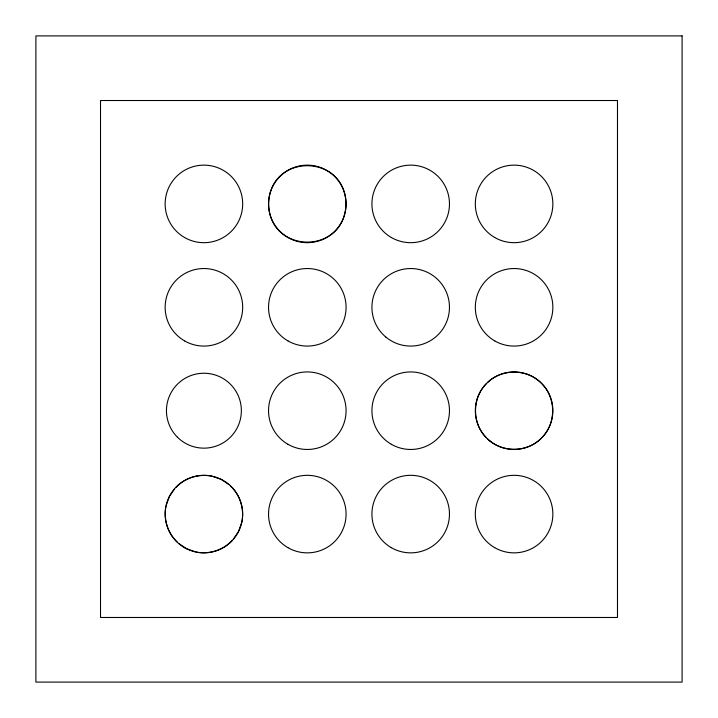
<?xml version="1.0" encoding="UTF-8"?>
<svg xmlns="http://www.w3.org/2000/svg" width="718" height="718" viewBox="0 0 718 718"><rect width="100%" height="100%" fill="white"/><g stroke="black" fill="none" stroke-linecap="round" stroke-linejoin="round"><path stroke-width="1.08" d="M165.975 506.064C163.417 519.042 167.599 533.106 177.319 542.135M241.849 522.112C244.407 509.134 240.225 495.07 230.505 486.041M166.325 505.086L169.349 496.524L174.501 489.003M241.499 523.09L238.475 531.652L233.323 539.173M175.865 487.495C184.894 477.775 198.958 473.593 211.936 476.151M231.959 540.681C222.93 550.401 208.866 554.583 195.888 552.025M486.212 383.879C472.04 398.068 471.941 423.126 486.095 437.37M541.964 437.513C556.136 423.324 556.235 398.266 542.081 384.022M487.414 382.703C501.658 368.549 526.716 368.648 540.905 382.82M540.762 438.689C526.518 452.843 501.46 452.744 487.271 438.572M212.914 476.501L221.476 479.525L228.997 484.677M194.91 551.675L186.348 548.651L178.827 543.499M268.622 203.212C268.604 254.118 344.173 255.482 345.986 204.612C346.004 153.706 270.435 152.342 268.622 203.212M682.1 35.9L35.9 35.9L35.9 682.1L682.1 682.1L682.1 35.9M617.48 100.52L100.52 100.52L100.52 617.48L617.48 617.48L617.48 100.52M177.427 437.181A37.453 37.453 0 0 0 240.09 420.389A37.453 37.453 0 0 0 194.219 374.518A37.453 37.453 0 0 0 177.427 437.181M494.702 547.663A38.772 38.772 0 0 0 552.86 514.088A38.772 38.772 0 0 0 494.702 480.513A38.772 38.772 0 0 0 494.702 547.663M184.526 547.663A38.772 38.772 0 0 0 242.684 514.088A38.772 38.772 0 0 0 184.526 480.513A38.772 38.772 0 0 0 184.526 547.663M391.31 444.271A38.772 38.772 0 0 0 449.468 410.696A38.772 38.772 0 0 0 391.31 377.121A38.772 38.772 0 0 0 391.31 444.271M287.918 547.663A38.772 38.772 0 0 0 346.076 514.088A38.772 38.772 0 0 0 287.918 480.513A38.772 38.772 0 0 0 287.918 547.663M287.918 237.487A38.772 38.772 0 0 0 346.076 203.912A38.772 38.772 0 0 0 287.918 170.337A38.772 38.772 0 0 0 287.918 237.487M391.31 547.663A38.772 38.772 0 0 0 449.468 514.088A38.772 38.772 0 0 0 391.31 480.513A38.772 38.772 0 0 0 391.31 547.663M287.918 444.271A38.772 38.772 0 0 0 346.076 410.696A38.772 38.772 0 0 0 287.918 377.121A38.772 38.772 0 0 0 287.918 444.271M184.526 237.487A38.772 38.772 0 0 0 242.684 203.912A38.772 38.772 0 0 0 184.526 170.337A38.772 38.772 0 0 0 184.526 237.487M494.702 340.879A38.772 38.772 0 0 0 552.86 307.304A38.772 38.772 0 0 0 494.702 273.729A38.772 38.772 0 0 0 494.702 340.879M494.702 237.487A38.772 38.772 0 0 0 552.86 203.912A38.772 38.772 0 0 0 494.702 170.337A38.772 38.772 0 0 0 494.702 237.487M490.044 441.112A38.772 38.772 0 0 0 552.447 416.314A38.772 38.772 0 0 0 499.773 374.661A38.772 38.772 0 0 0 490.044 441.112M385.737 336.975A38.772 38.772 0 0 0 448.867 314.08A38.772 38.772 0 0 0 397.485 270.857A38.772 38.772 0 0 0 385.737 336.975M184.526 340.879A38.772 38.772 0 0 0 242.684 307.304A38.772 38.772 0 0 0 184.526 273.729A38.772 38.772 0 0 0 184.526 340.879M391.31 237.487A38.772 38.772 0 0 0 449.468 203.912A38.772 38.772 0 0 0 391.31 170.337A38.772 38.772 0 0 0 391.31 237.487M287.918 340.879A38.772 38.772 0 0 0 346.076 307.304A38.772 38.772 0 0 0 287.918 273.729A38.772 38.772 0 0 0 287.918 340.879"/></g></svg>
